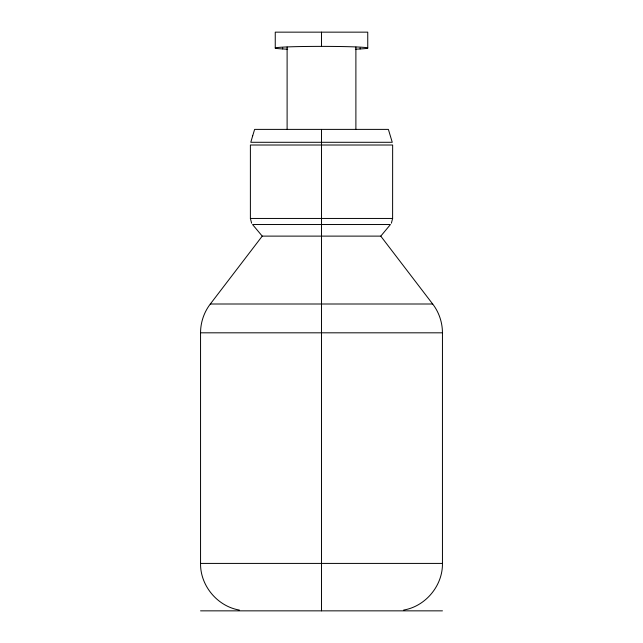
<?xml version="1.0" encoding="UTF-8"?>
<svg xmlns="http://www.w3.org/2000/svg" width="643" height="643" viewBox="0 0 643 643"><rect width="100%" height="100%" fill="white"/><g stroke="black" fill="none" stroke-linecap="round" stroke-linejoin="round"><path stroke-width="0.96" d="M287.67 49.238L282.727 48.948L282.727 47.895M367.748 48.04L367.748 32.15L275.252 32.15L275.252 48.04M239.349 610.054C217.43 606.365 200.174 585.644 200.552 563.413L200.552 332.817C200.56 322.481 204.008 312.176 210.333 304.002L262.24 236.118L380.793 236.118L390.438 224.528L252.546 224.528L262.24 236.118M380.76 236.118L432.667 304.002C438.992 312.176 442.44 322.481 442.448 332.817L442.448 563.413C442.826 585.644 425.57 606.365 403.651 610.054M251.614 223.193L250.392 218.451L250.392 145.013L392.648 145.013L392.608 218.451L391.386 223.193M355.354 49.23L360.096 48.956L360.096 47.904M250.352 218.451L392.648 218.451M210.293 304.002L432.707 304.002M200.544 332.817L442.456 332.817M200.544 563.413L442.456 563.413M200.544 610.85L442.456 610.85M355.892 47.019L355.892 129.388M321.5 32.15L321.5 46.376M321.5 129.388L321.5 610.85M287.108 47.019L287.108 129.388M282.687 48.94A46.272 1.656 0 0 1 291.183 46.786A46.272 1.656 0 0 1 351.994 46.794A46.272 1.656 0 0 1 360.08 48.956M252.683 135.842L250.794 142.288L392.254 142.288L388.38 129.388L254.62 129.388L252.683 135.842"/></g></svg>
